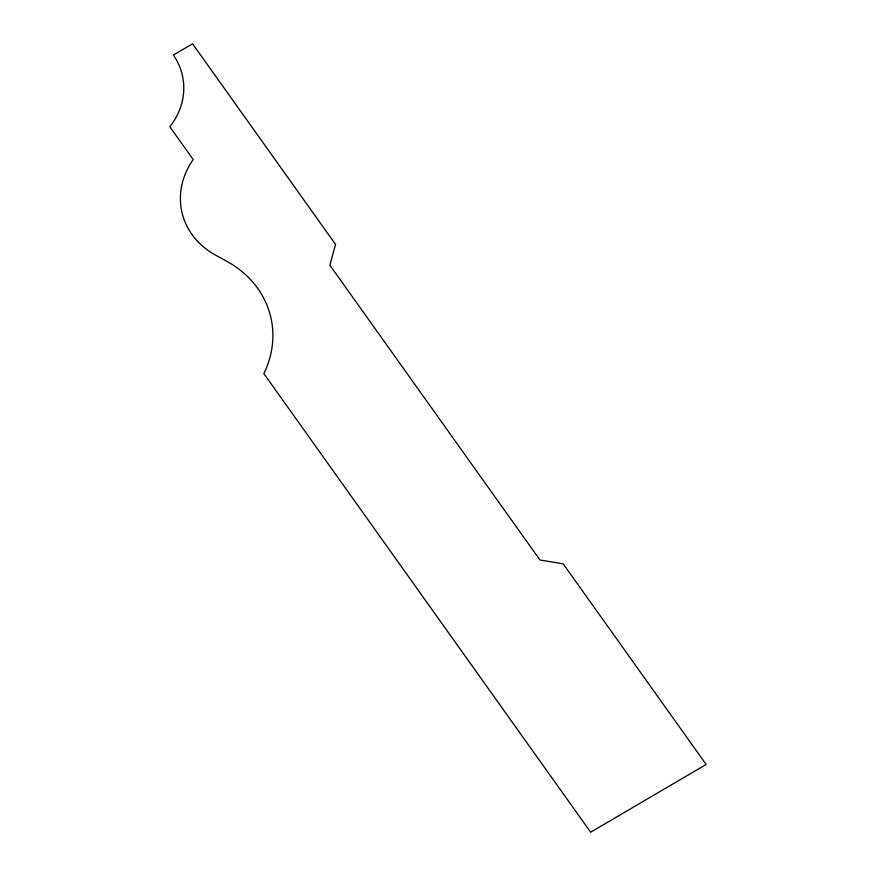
<?xml version="1.0" encoding="UTF-8"?>
<svg xmlns="http://www.w3.org/2000/svg" width="876" height="876" viewBox="0 0 876 876"><rect width="100%" height="100%" fill="white"/><g stroke="black" fill="none" stroke-linecap="round" stroke-linejoin="round"><path stroke-width="1.31" d="M335.563 244.437L329.88 265.187L539.977 560.005L563.169 563.826L706.155 764.463L590.654 832.2L263.84 373.592A105.427 91.936 -12.6 0 0 227.18 261.519L215.266 254.96A80.417 70.135 -12.6 0 1 193.191 159.563L169.845 126.801A74.263 64.769 -12.6 0 0 173.328 55.089L192.578 43.8L335.563 244.437"/></g></svg>
